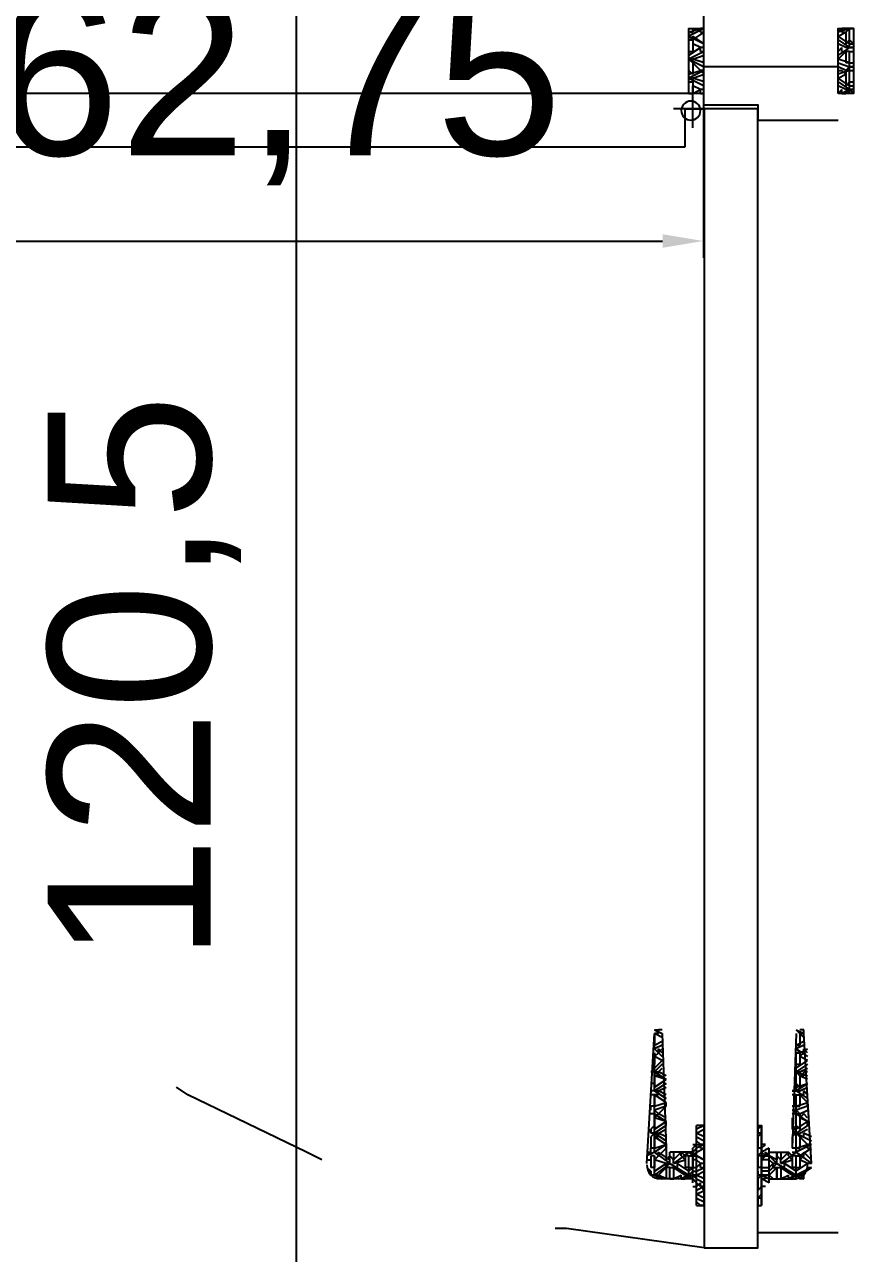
# Model space of a CAD drawing. Header units: centimetres. Extents: x -114 to 2948, y -828 to 1257.
# Drawn here: x 2733.5 to 2794.6, y 399.3 to 490 of the extents above; entities that cross this region are included whole.
import ezdxf

# ---------------------------------------------------------------- set-up
doc = ezdxf.new("R2010")
doc.units = ezdxf.units.CM
doc.layers.add('MONTAJ_OZEL_OLCU', color=6, linetype='Continuous')
doc.layers.add('MONTAJ_OZEL_PANO', color=6, linetype='Continuous')
doc.styles.get("Standard").update_dxf_attribs({"font": 'Arial.ttf'})
doc.dimstyles.new('ISO-25', dxfattribs={"dimtxt": 12, "dimasz": 3, "dimexe": 1.25, "dimexo": 0.625, "dimgap": 4, "dimtad": 1, "dimtxsty": 'Standard', "dimcen": 2.5, "dimadec": 0, "dimazin": 0, "dimtfac": 1, "dimtmove": 0, "dimatfit": 3, "dimfxl": 1, "dimarcsym": 0})

# ---------------------------------------------------------------- blocks, each defined once
blk = doc.blocks.new('*D226')
at = {"layer": 'Defpoints', "color": 0, "transparency": 16777216}
for p in [(2753.5, 502), (2783.5, 502), (2783.5, 381.5)]:
    blk.add_point(p, dxfattribs=at)
at = {"layer": 'MONTAJ_OZEL_OLCU', "color": 0, "lineweight": -2, "transparency": 16777216}
for p, q in [((2782.875, 502), (2752.25, 502)), ((2753.5, 384.5), (2753.5, 499)), ((2782.875, 381.5), (2752.25, 381.5))]:
    blk.add_line(p, q, dxfattribs=at)
at = {"layer": 'MONTAJ_OZEL_OLCU', "color": 0, "transparency": 16777216}
for points in [[(2753, 499), (2754, 499), (2753.5, 502)], [(2753, 384.5), (2754, 384.5), (2753.5, 381.5)]]:
    blk.add_solid(points, dxfattribs=at)
at = {"layer": 'MONTAJ_OZEL_OLCU', "color": 0, "transparency": 16777216, "insert": (2742.289, 441.75), "char_height": 12, "attachment_point": 5, "rotation": 90}
blk.add_mtext('120,5', dxfattribs=at)
blk = doc.blocks.new('MNT_BOM_K02_DIS_KAPI_ACIKLIK970')
at = {"color": 133, "linetype": 'Continuous', "lineweight": 25, "true_color": 0x6ec1dd}
for p, q in [((54378.488, 7078.503), (54378.488, 7162.803)), ((54374.541, 7161.393), (54374.541, 7079.913)), ((54298.981, 7082.45), (54298.699, 7082.45)), ((54298.699, 7082.45), (54298.699, 7082.45)), ((54298.699, 7082.45), (54298.981, 7082.45)), ((54298.981, 7082.45), (54299.263, 7082.732)), ((54299.263, 7082.168), (54299.263, 7082.45)), ((54300.109, 7082.45), (54299.263, 7082.45)), ((54299.545, 7082.732), (54309.131, 7082.168)), ((54299.827, 7082.732), (54299.827, 7082.45)), ((54299.827, 7082.732), (54299.827, 7082.45)), ((54300.39, 7082.45), (54300.109, 7082.732)), ((54300.109, 7082.168), (54300.109, 7082.45)), ((54300.39, 7082.732), (54300.39, 7082.45)), ((54300.39, 7082.45), (54300.672, 7082.45)), ((54300.672, 7082.168), (54300.672, 7082.45)), ((54301.518, 7082.45), (54300.672, 7082.45)), ((54300.672, 7082.45), (54300.672, 7082.45)), ((54301.8, 7082.168), (54301.518, 7082.45)), ((54301.518, 7082.45), (54301.518, 7082.45)), ((54301.518, 7082.45), (54301.518, 7082.45)), ((54302.082, 7082.45), (54301.8, 7082.45)), ((54301.8, 7082.45), (54301.8, 7082.45)), ((54301.8, 7082.45), (54302.082, 7082.45)), ((54302.364, 7082.168), (54302.082, 7082.45)), ((54302.082, 7082.45), (54302.082, 7082.45)), ((54303.21, 7082.168), (54303.21, 7082.45)), ((54303.21, 7082.168), (54303.21, 7082.45)), ((54303.492, 7082.45), (54303.492, 7082.45)), ((54303.492, 7082.45), (54303.492, 7082.45)), ((54303.492, 7082.45), (54303.774, 7082.45)), ((54303.774, 7082.168), (54303.774, 7082.45)), ((54303.774, 7082.45), (54303.774, 7082.45)), ((54304.62, 7082.168), (54304.62, 7082.45)), ((54305.465, 7082.168), (54305.465, 7082.45)), ((54306.311, 7082.168), (54306.311, 7082.45)), ((54298.699, 7082.168), (54298.417, 7081.604)), ((54298.417, 7081.886), (54298.417, 7081.886)), ((54298.417, 7081.886), (54298.699, 7081.886)), ((54298.417, 7081.322), (54298.699, 7081.886)), ((54298.417, 7079.349), (54298.417, 7081.604)), ((54298.699, 7082.168), (54300.109, 7082.168)), ((54298.699, 7082.168), (54298.699, 7081.886)), ((54298.699, 7082.168), (54298.981, 7082.168)), ((54298.699, 7081.886), (54299.263, 7081.322)), ((54298.981, 7082.168), (54299.545, 7081.322)), ((54299.263, 7082.168), (54299.263, 7082.168)), ((54300.109, 7082.168), (54299.263, 7082.168)), ((54299.545, 7081.322), (54299.827, 7082.168)), ((54300.109, 7081.886), (54299.827, 7082.168)), ((54299.827, 7081.041), (54300.39, 7081.886)), ((54300.109, 7082.168), (54300.109, 7082.168)), ((54300.39, 7082.168), (54300.109, 7081.886)), ((54300.109, 7081.886), (54300.39, 7081.886)), ((54300.109, 7081.886), (54300.672, 7081.322)), ((54300.39, 7082.168), (54300.672, 7082.168)), ((54300.672, 7082.168), (54300.672, 7082.168)), ((54301.518, 7082.168), (54300.672, 7082.168)), ((54300.672, 7082.168), (54300.954, 7081.322)), ((54309.131, 7081.604), (54300.672, 7081.322)), ((54300.954, 7081.322), (54301.518, 7082.168)), ((54301.8, 7082.168), (54301.236, 7081.322)), ((54301.8, 7082.168), (54301.518, 7082.168)), ((54301.518, 7081.886), (54301.518, 7082.168)), ((54301.518, 7081.886), (54301.8, 7081.886)), ((54301.518, 7081.322), (54301.8, 7081.886)), ((54301.8, 7082.168), (54301.8, 7081.886)), ((54301.8, 7082.168), (54302.082, 7082.168)), ((54301.8, 7081.886), (54302.082, 7081.322)), ((54302.364, 7082.168), (54302.082, 7082.168)), ((54303.21, 7082.168), (54302.082, 7082.168)), ((54302.082, 7082.168), (54302.646, 7081.322)), ((54303.21, 7082.168), (54302.646, 7081.322)), ((54302.646, 7081.322), (54302.928, 7082.168)), ((54303.21, 7081.886), (54302.928, 7082.168)), ((54302.928, 7081.322), (54303.21, 7081.886)), ((54303.21, 7082.168), (54303.21, 7082.168)), ((54303.492, 7082.168), (54303.21, 7081.886)), ((54303.21, 7081.886), (54303.21, 7081.886)), ((54303.21, 7081.886), (54303.774, 7081.322)), ((54303.774, 7081.322), (54303.492, 7082.168)), ((54303.492, 7082.168), (54303.774, 7082.168)), ((54303.774, 7082.168), (54303.774, 7082.168)), ((54304.62, 7082.168), (54303.774, 7082.168)), ((54303.774, 7082.168), (54304.056, 7081.322)), ((54304.056, 7081.322), (54304.62, 7082.168)), ((54304.902, 7082.168), (54304.338, 7081.322)), ((54304.62, 7082.168), (54304.62, 7082.168)), ((54304.62, 7081.886), (54304.62, 7082.168)), ((54304.62, 7081.886), (54304.902, 7081.886)), ((54304.62, 7081.322), (54304.902, 7081.886)), ((54304.902, 7082.168), (54304.902, 7081.886)), ((54304.902, 7082.168), (54305.183, 7082.168)), ((54304.902, 7081.886), (54305.183, 7081.322)), ((54305.465, 7082.168), (54305.183, 7082.168)), ((54306.029, 7082.168), (54305.183, 7082.168)), ((54305.183, 7082.168), (54305.747, 7081.322)), ((54306.311, 7082.168), (54305.747, 7081.322)), ((54305.747, 7081.322), (54306.029, 7082.168)), ((54306.311, 7082.168), (54306.029, 7082.168)), ((54306.029, 7081.886), (54306.029, 7082.168)), ((54306.029, 7081.886), (54306.311, 7081.886)), ((54306.029, 7081.322), (54306.311, 7081.886)), ((54306.311, 7082.168), (54306.311, 7081.886)), ((54306.311, 7082.168), (54306.593, 7082.168)), ((54306.311, 7081.886), (54306.593, 7081.604)), ((54306.593, 7082.168), (54307.157, 7081.604)), ((54306.875, 7082.168), (54306.875, 7082.168)), ((54307.721, 7082.168), (54306.875, 7082.168)), ((54307.157, 7081.604), (54307.439, 7082.168)), ((54308.003, 7082.168), (54307.439, 7081.604)), ((54307.721, 7081.886), (54307.439, 7082.168)), ((54307.721, 7082.168), (54307.721, 7082.168)), ((54308.003, 7082.168), (54307.721, 7081.886)), ((54307.721, 7081.886), (54308.003, 7081.886)), ((54307.721, 7081.604), (54308.003, 7081.886)), ((54307.721, 7081.886), (54308.003, 7081.604)), ((54308.285, 7081.604), (54308.003, 7082.168)), ((54308.003, 7082.168), (54308.285, 7082.168)), ((54308.285, 7082.168), (54308.285, 7082.168)), ((54309.131, 7082.168), (54308.285, 7082.168)), ((54308.285, 7082.168), (54308.567, 7081.604)), ((54308.849, 7081.604), (54309.131, 7082.168)), ((54309.413, 7082.168), (54309.131, 7081.604)), ((54309.131, 7082.168), (54309.131, 7082.168)), ((54309.131, 7081.886), (54309.131, 7082.168)), ((54309.131, 7081.886), (54309.413, 7081.886)), ((54309.413, 7082.168), (54309.413, 7081.886)), ((54309.413, 7081.604), (54309.413, 7081.886)), ((54309.413, 7081.886), (54309.413, 7081.886)), ((54309.413, 7081.886), (54309.413, 7081.886)), ((54299.263, 7081.322), (54298.417, 7081.322)), ((54298.417, 7081.041), (54299.263, 7081.041)), ((54298.417, 7081.041), (54298.417, 7081.041)), ((54298.417, 7081.041), (54298.417, 7080.759)), ((54299.263, 7080.759), (54298.417, 7080.759)), ((54298.417, 7080.759), (54298.699, 7080.195)), ((54298.699, 7079.913), (54299.263, 7080.759)), ((54298.981, 7079.631), (54299.545, 7080.477)), ((54299.263, 7081.041), (54299.263, 7081.322)), ((54299.263, 7081.322), (54299.263, 7081.322)), ((54299.263, 7081.322), (54299.545, 7081.322)), ((54299.263, 7081.041), (54299.263, 7080.759)), ((54299.263, 7080.477), (54299.263, 7080.759)), ((54299.263, 7080.477), (54299.545, 7080.477)), ((54299.545, 7081.041), (54299.545, 7081.322)), ((54299.545, 7081.041), (54300.39, 7081.041)), ((54299.545, 7081.041), (54299.827, 7081.041)), ((54299.545, 7080.759), (54299.545, 7080.759)), ((54299.545, 7080.759), (54299.827, 7080.759)), ((54299.545, 7080.759), (54299.827, 7079.913)), ((54300.109, 7081.041), (54299.827, 7081.322)), ((54300.672, 7081.322), (54299.827, 7081.322)), ((54300.109, 7081.041), (54299.827, 7080.759)), ((54300.39, 7080.759), (54299.827, 7080.759)), ((54299.827, 7080.759), (54300.39, 7080.195)), ((54300.39, 7079.349), (54300.39, 7081.041)), ((54300.672, 7081.322), (54300.672, 7081.322)), ((54300.672, 7081.322), (54300.954, 7081.322)), ((54300.672, 7081.041), (54300.672, 7081.041)), ((54300.954, 7081.322), (54300.954, 7081.322)), ((54302.364, 7081.322), (54302.364, 7081.322)), ((54302.364, 7081.322), (54302.646, 7081.322)), ((54302.646, 7081.322), (54302.646, 7081.322)), ((54303.774, 7081.322), (54303.774, 7081.322)), ((54303.774, 7081.322), (54304.056, 7081.322)), ((54305.465, 7081.322), (54305.465, 7081.322)), ((54305.465, 7081.322), (54305.465, 7081.322)), ((54377.36, 7078.221), (54377.36, 7080.759)), ((54298.417, 7080.195), (54298.417, 7079.913)), ((54298.417, 7080.195), (54298.699, 7080.195)), ((54298.699, 7079.631), (54298.417, 7079.913)), ((54298.417, 7079.913), (54298.417, 7079.913)), ((54298.699, 7079.631), (54298.417, 7079.349)), ((54298.699, 7079.631), (54298.699, 7079.913)), ((54298.699, 7079.631), (54298.981, 7079.631)), ((54298.699, 7079.631), (54298.699, 7079.349)), ((54298.699, 7079.631), (54298.981, 7079.631)), ((54298.981, 7079.631), (54299.263, 7079.349)), ((54299.263, 7079.631), (54299.263, 7079.913)), ((54300.109, 7079.913), (54299.263, 7079.913)), ((54299.263, 7079.631), (54299.263, 7079.349)), ((54300.109, 7080.195), (54299.827, 7079.913)), ((54300.109, 7080.195), (54300.39, 7080.195)), ((54300.109, 7079.913), (54300.39, 7080.195)), ((54300.109, 7079.631), (54300.109, 7079.913)), ((54300.39, 7079.631), (54300.109, 7079.913)), ((54300.109, 7079.631), (54300.109, 7079.349)), ((54300.39, 7079.631), (54300.39, 7079.631)), ((54300.39, 7079.631), (54300.39, 7079.631)), ((54300.39, 7079.631), (54300.39, 7079.631)), ((54378.488, 7079.631), (54378.488, 7079.349)), ((54379.616, 7079.631), (54379.052, 7078.503)), ((54379.334, 7079.631), (54379.334, 7079.349)), ((54380.179, 7078.503), (54379.616, 7079.631)), ((54379.616, 7079.631), (54379.616, 7079.349)), ((54379.616, 7079.631), (54379.898, 7079.631)), ((54380.179, 7079.631), (54379.898, 7079.349)), ((54379.898, 7079.631), (54380.179, 7078.785)), ((54381.025, 7079.631), (54380.461, 7078.503)), ((54381.025, 7079.631), (54380.743, 7079.349)), ((54381.589, 7078.503), (54381.025, 7079.631)), ((54381.025, 7079.631), (54381.025, 7079.349)), ((54381.025, 7079.631), (54381.307, 7079.631)), ((54381.307, 7079.631), (54381.871, 7078.785)), ((54381.589, 7079.631), (54381.589, 7079.349)), ((54382.717, 7079.631), (54382.153, 7078.503)), ((54382.435, 7079.631), (54382.435, 7079.349)), ((54382.717, 7079.631), (54382.435, 7079.349)), ((54383.281, 7078.503), (54382.717, 7079.631)), ((54382.717, 7079.631), (54382.999, 7079.631)), ((54382.999, 7079.631), (54382.999, 7079.349)), ((54382.999, 7079.631), (54383.281, 7078.785)), ((54296.443, 7078.785), (54296.725, 7079.067)), ((54296.443, 7079.067), (54302.364, 7079.067)), ((54296.443, 7078.503), (54296.443, 7078.785)), ((54296.443, 7078.785), (54296.443, 7078.785)), ((54296.443, 7078.785), (54296.443, 7078.785)), ((54297.007, 7079.067), (54296.725, 7078.503)), ((54297.007, 7078.503), (54297.289, 7079.067)), ((54297.289, 7079.067), (54297.571, 7078.503)), ((54297.853, 7078.503), (54297.571, 7079.067)), ((54297.853, 7078.785), (54297.571, 7078.503)), ((54297.853, 7079.349), (54297.853, 7079.067)), ((54297.853, 7078.785), (54298.135, 7079.067)), ((54297.853, 7079.067), (54298.135, 7078.785)), ((54297.853, 7078.503), (54297.853, 7078.785)), ((54297.853, 7078.785), (54298.135, 7078.785)), ((54298.135, 7079.067), (54298.417, 7079.349)), ((54298.135, 7079.349), (54300.672, 7079.349)), ((54298.135, 7079.349), (54298.135, 7079.349)), ((54298.417, 7079.349), (54298.417, 7079.349)), ((54298.417, 7079.349), (54298.699, 7079.349)), ((54298.417, 7079.349), (54298.417, 7079.349)), ((54298.417, 7078.503), (54298.699, 7079.067)), ((54298.699, 7079.067), (54298.699, 7079.349)), ((54298.699, 7079.349), (54298.699, 7079.067)), ((54298.699, 7079.067), (54298.981, 7078.503)), ((54300.109, 7079.349), (54299.263, 7079.349)), ((54299.263, 7079.349), (54299.263, 7079.067)), ((54299.263, 7079.067), (54299.545, 7078.785)), ((54299.263, 7078.785), (54299.263, 7078.503)), ((54299.263, 7078.785), (54299.545, 7078.785)), ((54299.545, 7078.785), (54299.827, 7079.067)), ((54299.545, 7078.503), (54299.545, 7078.785)), ((54299.827, 7079.349), (54299.827, 7079.349)), ((54300.109, 7079.349), (54299.827, 7079.349)), ((54299.827, 7079.349), (54299.827, 7079.349)), ((54299.827, 7079.067), (54299.827, 7079.349)), ((54300.109, 7079.349), (54300.39, 7079.349)), ((54300.672, 7079.349), (54300.672, 7079.349)), ((54300.672, 7078.785), (54300.672, 7078.503)), ((54300.672, 7078.785), (54300.954, 7078.785)), ((54300.954, 7079.349), (54300.954, 7079.067)), ((54300.954, 7078.785), (54301.236, 7079.067)), ((54300.954, 7078.503), (54300.954, 7078.785)), ((54301.518, 7079.067), (54301.236, 7078.503)), ((54301.518, 7078.503), (54301.8, 7079.067)), ((54301.8, 7079.067), (54302.082, 7078.503)), ((54302.364, 7078.503), (54302.082, 7079.067)), ((54302.364, 7079.067), (54302.364, 7079.067)), ((54302.364, 7078.785), (54302.364, 7078.503)), ((54302.364, 7078.785), (54302.364, 7078.785)), ((54375.95, 7079.349), (54379.052, 7079.349)), ((54379.334, 7079.349), (54378.488, 7079.349)), ((54378.488, 7079.349), (54378.77, 7078.785)), ((54378.488, 7078.503), (54378.488, 7079.067)), ((54378.488, 7078.785), (54378.488, 7078.503)), ((54378.488, 7078.785), (54378.77, 7078.785)), ((54378.77, 7078.785), (54379.052, 7079.349)), ((54378.77, 7078.503), (54378.77, 7078.785)), ((54379.334, 7079.349), (54379.052, 7079.349)), ((54379.334, 7079.349), (54379.616, 7079.349)), ((54379.334, 7078.503), (54379.616, 7079.349)), ((54379.616, 7079.349), (54379.898, 7078.503)), ((54380.743, 7079.349), (54379.898, 7079.349)), ((54380.179, 7078.785), (54379.898, 7078.503)), ((54380.179, 7078.785), (54380.743, 7079.349)), ((54380.179, 7078.503), (54380.179, 7078.785)), ((54380.179, 7078.785), (54380.179, 7078.785)), ((54380.743, 7079.349), (54380.743, 7079.349)), ((54380.743, 7079.349), (54381.025, 7079.349)), ((54380.743, 7078.503), (54381.025, 7079.349)), ((54381.025, 7079.349), (54381.307, 7078.503)), ((54382.435, 7079.349), (54381.589, 7079.349)), ((54381.589, 7078.785), (54381.589, 7078.503)), ((54381.589, 7078.785), (54381.871, 7078.785)), ((54381.871, 7078.785), (54382.153, 7079.349)), ((54381.871, 7078.503), (54381.871, 7078.785)), ((54382.435, 7079.349), (54382.153, 7079.349)), ((54382.153, 7078.503), (54382.717, 7079.349)), ((54382.435, 7079.349), (54382.717, 7079.349)), ((54382.435, 7079.349), (54382.999, 7078.503)), ((54383.281, 7079.349), (54382.999, 7079.349)), ((54382.999, 7078.785), (54382.999, 7078.503)), ((54382.999, 7078.785), (54383.281, 7078.785)), ((54383.281, 7078.503), (54383.281, 7078.785)), ((54383.281, 7078.785), (54383.281, 7078.785)), ((54377.36, 7078.503), (54293.342, 7078.503)), ((54293.342, 7078.503), (54293.342, 7074.556)), ((54377.36, 7074.556), (54377.36, 7078.503)), ((54380.461, 7068.635), (54380.461, 7078.503)), ((54293.342, 7074.556), (54377.36, 7074.556)), ((54297.007, 7074.556), (54296.443, 7074.556)), ((54296.443, 7074.556), (54296.443, 7074.274)), ((54296.443, 7074.274), (54297.007, 7074.274)), ((54297.007, 7074.274), (54296.443, 7074.274)), ((54297.007, 7074.556), (54296.725, 7074.556)), ((54296.725, 7074.556), (54296.725, 7074.556)), ((54297.007, 7074.274), (54296.725, 7074.274)), ((54296.725, 7074.274), (54296.725, 7074.274)), ((54297.289, 7074.274), (54297.007, 7074.556)), ((54297.007, 7074.274), (54297.007, 7074.556)), ((54297.289, 7074.274), (54297.007, 7074.274)), ((54297.007, 7074.274), (54297.007, 7074.274)), ((54297.289, 7074.556), (54297.289, 7074.556)), ((54297.289, 7074.556), (54297.289, 7074.556)), ((54297.289, 7074.556), (54297.571, 7074.556)), ((54297.289, 7074.274), (54297.289, 7074.274)), ((54297.289, 7074.274), (54297.571, 7074.274)), ((54297.853, 7074.274), (54297.571, 7074.556)), ((54298.417, 7074.556), (54297.571, 7074.556)), ((54297.571, 7074.556), (54297.571, 7074.556)), ((54297.853, 7074.274), (54297.571, 7074.274)), ((54298.417, 7074.274), (54297.571, 7074.274)), ((54297.571, 7074.274), (54297.571, 7074.274)), ((54297.853, 7073.992), (54297.853, 7074.274)), ((54298.135, 7073.71), (54298.417, 7074.274)), ((54298.699, 7074.274), (54298.417, 7074.556)), ((54298.417, 7074.556), (54298.417, 7074.556)), ((54298.417, 7074.556), (54298.417, 7074.556)), ((54298.699, 7074.274), (54298.417, 7073.71)), ((54298.699, 7074.274), (54298.417, 7074.274)), ((54298.417, 7074.274), (54298.417, 7073.992)), ((54298.417, 7074.274), (54298.417, 7074.274)), ((54298.981, 7074.556), (54298.699, 7074.556)), ((54298.699, 7074.556), (54298.699, 7074.556)), ((54298.699, 7074.556), (54298.981, 7074.556)), ((54298.699, 7074.274), (54298.699, 7074.274)), ((54298.699, 7073.992), (54298.699, 7074.274)), ((54298.699, 7074.274), (54298.981, 7074.274)), ((54298.981, 7074.556), (54299.263, 7074.556)), ((54299.263, 7074.274), (54299.263, 7074.556)), ((54300.109, 7074.556), (54299.263, 7074.556)), ((54299.263, 7074.274), (54299.263, 7074.274)), ((54300.109, 7074.274), (54299.263, 7074.274)), ((54299.827, 7074.556), (54299.827, 7074.556)), ((54299.827, 7074.556), (54299.827, 7074.556)), ((54299.827, 7074.274), (54300.109, 7073.992)), ((54300.109, 7074.274), (54300.109, 7074.556)), ((54300.109, 7074.274), (54300.109, 7074.274)), ((54300.39, 7074.274), (54300.109, 7073.992)), ((54300.39, 7074.556), (54300.39, 7074.556)), ((54300.39, 7074.556), (54300.39, 7074.556)), ((54300.39, 7074.556), (54300.672, 7074.556)), ((54300.39, 7074.274), (54300.672, 7074.274)), ((54300.672, 7074.274), (54300.672, 7074.556)), ((54301.518, 7074.556), (54300.672, 7074.556)), ((54300.672, 7074.556), (54300.672, 7074.556)), ((54300.672, 7074.274), (54300.672, 7074.274)), ((54301.518, 7074.274), (54300.672, 7074.274)), ((54300.672, 7074.274), (54300.954, 7073.992)), ((54300.954, 7073.992), (54300.954, 7074.274)), ((54301.8, 7074.274), (54301.518, 7074.556)), ((54301.518, 7074.556), (54301.518, 7074.556)), ((54301.518, 7074.556), (54301.518, 7074.556)), ((54301.8, 7074.274), (54301.518, 7074.274)), ((54301.518, 7074.274), (54301.518, 7074.274)), ((54301.518, 7074.274), (54301.518, 7074.274)), ((54302.082, 7074.556), (54301.8, 7074.556)), ((54301.8, 7074.556), (54301.8, 7074.556)), ((54301.8, 7074.556), (54302.082, 7074.556)), ((54301.8, 7074.274), (54301.8, 7074.274)), ((54301.8, 7074.274), (54301.8, 7074.274)), ((54301.8, 7074.274), (54302.082, 7074.274)), ((54302.364, 7074.274), (54302.082, 7074.556)), ((54302.364, 7074.556), (54302.082, 7074.556)), ((54302.082, 7074.556), (54302.082, 7074.556)), ((54302.364, 7074.274), (54302.082, 7074.274)), ((54302.364, 7074.274), (54302.082, 7074.274)), ((54302.082, 7074.274), (54302.082, 7074.274)), ((54376.514, 7074.556), (54376.514, 7068.635)), ((54298.135, 7073.992), (54298.135, 7073.992)), ((54298.135, 7073.71), (54300.672, 7073.71)), ((54298.417, 7073.992), (54298.699, 7073.992)), ((54298.417, 7073.71), (54298.417, 7073.71)), ((54298.417, 7073.428), (54298.699, 7073.71)), ((54298.417, 7073.71), (54298.417, 7071.737)), ((54298.699, 7073.71), (54298.699, 7073.992)), ((54298.699, 7073.992), (54298.699, 7073.71)), ((54298.699, 7073.71), (54299.263, 7073.146)), ((54299.545, 7073.146), (54298.981, 7073.71)), ((54299.263, 7073.71), (54299.545, 7073.428)), ((54299.263, 7073.428), (54299.263, 7073.146)), ((54299.263, 7073.428), (54299.545, 7073.428)), ((54299.545, 7073.428), (54299.827, 7073.71)), ((54299.545, 7073.146), (54299.545, 7073.428)), ((54299.827, 7073.146), (54300.109, 7073.71)), ((54300.109, 7073.992), (54300.39, 7073.992)), ((54300.109, 7073.71), (54300.39, 7073.992)), ((54300.39, 7073.71), (54300.109, 7073.992)), ((54300.39, 7073.71), (54300.39, 7072.3)), ((54300.672, 7073.992), (54300.672, 7073.992)), ((54298.417, 7073.146), (54299.263, 7073.146)), ((54298.417, 7073.146), (54298.417, 7073.146)), ((54298.417, 7073.146), (54298.417, 7072.864)), ((54299.263, 7073.146), (54298.417, 7073.146)), ((54299.263, 7072.864), (54298.417, 7072.864)), ((54298.417, 7072.864), (54298.699, 7072.3)), ((54298.417, 7072.3), (54298.417, 7072.018)), ((54298.417, 7072.3), (54298.699, 7072.3)), ((54298.699, 7072.018), (54299.263, 7072.864)), ((54298.981, 7071.737), (54299.545, 7072.582)), ((54299.263, 7073.146), (54299.263, 7073.146)), ((54299.263, 7073.146), (54299.263, 7072.864)), ((54299.263, 7072.582), (54299.263, 7072.864)), ((54299.263, 7072.582), (54299.545, 7072.582)), ((54299.545, 7073.146), (54300.39, 7073.146)), ((54299.545, 7073.146), (54299.827, 7073.146)), ((54299.545, 7072.864), (54299.545, 7072.864)), ((54299.545, 7072.864), (54299.827, 7072.864)), ((54299.545, 7072.864), (54299.827, 7072.018)), ((54300.109, 7073.146), (54299.827, 7073.146)), ((54300.109, 7073.146), (54299.827, 7072.864)), ((54300.39, 7073.146), (54299.827, 7073.146)), ((54300.39, 7072.864), (54299.827, 7072.864)), ((54299.827, 7072.864), (54300.39, 7072.3)), ((54300.109, 7072.3), (54299.827, 7072.018)), ((54300.109, 7072.3), (54300.39, 7072.3)), ((54300.109, 7072.018), (54300.39, 7072.3)), ((54300.672, 7072.3), (54300.672, 7072.3)), ((54298.699, 7071.737), (54298.417, 7072.018)), ((54298.417, 7072.018), (54298.417, 7072.018)), ((54298.699, 7071.737), (54298.417, 7071.455)), ((54298.417, 7071.173), (54298.417, 7071.455)), ((54298.417, 7071.455), (54298.417, 7071.455)), ((54298.699, 7071.737), (54298.699, 7072.018)), ((54298.699, 7071.737), (54298.981, 7071.737)), ((54298.699, 7071.737), (54298.699, 7071.455)), ((54298.699, 7071.737), (54298.981, 7071.737)), ((54298.699, 7071.455), (54299.263, 7070.609)), ((54298.981, 7071.737), (54299.545, 7070.891)), ((54299.263, 7071.737), (54299.263, 7072.018)), ((54300.109, 7072.018), (54299.263, 7072.018)), ((54299.263, 7071.737), (54299.263, 7071.455)), ((54300.109, 7071.455), (54299.263, 7071.455)), ((54299.545, 7070.891), (54299.827, 7071.455)), ((54300.109, 7071.173), (54299.827, 7071.455)), ((54300.109, 7071.737), (54300.109, 7072.018)), ((54300.39, 7071.737), (54300.109, 7072.018)), ((54300.109, 7071.737), (54300.109, 7071.455)), ((54300.39, 7071.737), (54300.109, 7071.455)), ((54300.109, 7071.455), (54300.672, 7070.609)), ((54300.39, 7071.737), (54300.672, 7071.737)), ((54300.39, 7071.737), (54300.672, 7071.737)), ((54300.672, 7071.737), (54300.672, 7072.018)), ((54301.518, 7072.018), (54300.672, 7072.018)), ((54300.672, 7071.737), (54300.672, 7072.018)), ((54309.131, 7071.737), (54300.672, 7072.018)), ((54300.672, 7071.737), (54300.672, 7071.455)), ((54300.672, 7071.737), (54300.954, 7070.891)), ((54301.518, 7071.455), (54300.672, 7071.455)), ((54300.954, 7070.891), (54301.518, 7071.455)), ((54301.8, 7071.737), (54301.518, 7072.018)), ((54301.518, 7072.018), (54301.518, 7072.018)), ((54301.518, 7072.018), (54301.518, 7072.018)), ((54301.8, 7071.737), (54301.518, 7071.455)), ((54301.518, 7071.173), (54301.518, 7071.455)), ((54301.8, 7071.737), (54301.8, 7072.018)), ((54301.8, 7071.737), (54302.082, 7071.737)), ((54301.8, 7071.737), (54301.8, 7071.455)), ((54301.8, 7071.737), (54302.082, 7071.737)), ((54301.8, 7071.455), (54302.082, 7070.891)), ((54302.364, 7071.737), (54302.082, 7072.018)), ((54302.928, 7072.018), (54302.082, 7072.018)), ((54302.082, 7071.737), (54302.082, 7072.018)), ((54302.364, 7071.737), (54302.082, 7071.455)), ((54302.082, 7071.737), (54302.646, 7070.891)), ((54303.21, 7071.455), (54302.082, 7071.455)), ((54303.21, 7071.737), (54302.646, 7070.891)), ((54302.646, 7070.891), (54302.928, 7071.455)), ((54302.928, 7072.018), (54302.928, 7072.018)), ((54302.928, 7072.018), (54302.928, 7072.018)), ((54303.21, 7071.173), (54302.928, 7071.455)), ((54303.21, 7071.737), (54303.21, 7072.018)), ((54303.21, 7071.737), (54303.21, 7072.018)), ((54303.492, 7071.737), (54303.21, 7072.018)), ((54303.21, 7071.737), (54303.21, 7071.455)), ((54303.492, 7071.737), (54303.21, 7071.455)), ((54303.21, 7071.455), (54303.492, 7070.891)), ((54303.492, 7072.018), (54303.492, 7071.737)), ((54303.774, 7070.891), (54303.492, 7071.737)), ((54303.492, 7071.737), (54303.774, 7071.737)), ((54303.492, 7071.737), (54303.774, 7071.737)), ((54303.774, 7071.737), (54303.774, 7072.018)), ((54303.774, 7071.737), (54303.774, 7072.018)), ((54303.774, 7071.737), (54303.774, 7071.455)), ((54303.774, 7071.737), (54304.056, 7070.891)), ((54304.62, 7071.455), (54303.774, 7071.455)), ((54304.056, 7070.891), (54304.62, 7071.455)), ((54304.62, 7071.737), (54304.62, 7072.018)), ((54304.62, 7071.737), (54304.62, 7071.455)), ((54304.62, 7071.173), (54304.62, 7071.455)), ((54304.902, 7071.737), (54304.902, 7072.018)), ((54304.902, 7071.737), (54305.183, 7071.737)), ((54304.902, 7071.737), (54304.902, 7071.455)), ((54304.902, 7071.737), (54305.183, 7071.737)), ((54304.902, 7071.455), (54305.183, 7070.891)), ((54305.465, 7071.737), (54305.183, 7071.737)), ((54305.465, 7071.737), (54305.183, 7071.455)), ((54305.183, 7071.737), (54305.183, 7071.737)), ((54305.183, 7071.737), (54305.465, 7070.891)), ((54306.029, 7071.455), (54305.183, 7071.455)), ((54305.747, 7070.891), (54306.029, 7071.455)), ((54306.311, 7071.737), (54306.029, 7070.891)), ((54306.311, 7071.737), (54306.029, 7071.455)), ((54306.029, 7071.173), (54306.029, 7071.455)), ((54306.875, 7070.891), (54306.311, 7071.737)), ((54306.311, 7071.737), (54306.311, 7071.737)), ((54306.311, 7071.737), (54306.311, 7071.455)), ((54306.311, 7071.737), (54306.593, 7071.737)), ((54306.311, 7071.455), (54306.593, 7070.891)), ((54306.593, 7071.737), (54307.157, 7070.891)), ((54306.875, 7071.737), (54306.875, 7071.737)), ((54306.875, 7071.737), (54306.875, 7071.455)), ((54307.721, 7071.455), (54306.875, 7071.455)), ((54307.157, 7070.891), (54307.439, 7071.455)), ((54308.003, 7071.737), (54307.439, 7070.891)), ((54307.721, 7071.173), (54307.439, 7071.455)), ((54307.721, 7071.737), (54307.721, 7071.737)), ((54307.721, 7071.737), (54307.721, 7071.455)), ((54308.003, 7071.737), (54307.721, 7071.455)), ((54307.721, 7071.455), (54308.003, 7070.891)), ((54308.285, 7071.173), (54308.003, 7071.737)), ((54308.003, 7071.737), (54308.285, 7071.737)), ((54308.003, 7071.737), (54308.285, 7071.737)), ((54308.285, 7071.737), (54308.285, 7071.455)), ((54308.285, 7071.737), (54308.567, 7071.173)), ((54309.131, 7071.455), (54308.285, 7071.455)), ((54308.849, 7071.173), (54309.131, 7071.455)), ((54309.413, 7071.737), (54309.131, 7071.173)), ((54309.413, 7071.737), (54309.131, 7071.455)), ((54309.131, 7071.173), (54309.131, 7071.455)), ((54309.131, 7071.455), (54309.131, 7071.455)), ((54309.413, 7071.455), (54309.413, 7071.455)), ((54309.413, 7071.455), (54309.413, 7071.455)), ((54309.413, 7071.173), (54309.413, 7071.455)), ((54298.417, 7071.173), (54298.699, 7071.173)), ((54298.699, 7071.173), (54298.699, 7071.173)), ((54299.263, 7070.891), (54299.263, 7070.609)), ((54299.263, 7070.891), (54299.545, 7070.891)), ((54299.545, 7070.609), (54309.131, 7071.173)), ((54299.545, 7070.609), (54299.545, 7070.891)), ((54299.827, 7070.609), (54300.39, 7071.173)), ((54300.109, 7071.173), (54300.39, 7071.173)), ((54300.672, 7070.891), (54300.672, 7070.609)), ((54300.672, 7070.891), (54300.954, 7070.891)), ((54300.954, 7070.609), (54300.954, 7070.891)), ((54301.518, 7071.173), (54301.8, 7071.173)), ((54301.518, 7070.609), (54301.8, 7071.173)), ((54302.364, 7070.891), (54302.364, 7070.891)), ((54302.364, 7070.891), (54302.646, 7070.891)), ((54302.928, 7070.891), (54303.21, 7071.173)), ((54303.21, 7071.173), (54303.21, 7071.173)), ((54303.774, 7070.891), (54303.774, 7070.891)), ((54303.774, 7070.891), (54304.056, 7070.891)), ((54304.62, 7071.173), (54304.902, 7071.173)), ((54304.62, 7070.891), (54304.902, 7071.173)), ((54306.029, 7071.173), (54306.311, 7071.173)), ((54306.311, 7070.891), (54306.311, 7071.173)), ((54307.721, 7071.173), (54308.003, 7071.173)), ((54307.721, 7070.891), (54308.003, 7071.173)), ((54309.131, 7071.173), (54309.413, 7071.173)), ((54309.131, 7071.173), (54309.131, 7071.173)), ((54309.413, 7071.173), (54309.413, 7071.173)), ((54378.488, 7068.635), (54378.77, 7068.353)), ((54378.488, 7068.353), (54378.488, 7068.071)), ((54378.488, 7068.353), (54378.77, 7068.353)), ((54378.77, 7067.789), (54378.488, 7068.071)), ((54378.488, 7068.071), (54378.488, 7068.071)), ((54378.488, 7068.071), (54378.488, 7068.071)), ((54378.77, 7067.789), (54378.488, 7067.507)), ((54378.77, 7068.071), (54379.052, 7068.635)), ((54378.77, 7067.789), (54378.77, 7068.071)), ((54378.77, 7067.789), (54379.052, 7067.789)), ((54378.77, 7067.789), (54378.77, 7067.507)), ((54378.77, 7067.789), (54379.052, 7067.789)), ((54379.052, 7067.789), (54379.616, 7068.635)), ((54379.334, 7067.789), (54379.052, 7068.071)), ((54380.179, 7068.071), (54379.052, 7068.071)), ((54379.052, 7067.789), (54379.052, 7067.507)), ((54379.334, 7067.789), (54379.334, 7067.507)), ((54379.616, 7068.635), (54379.898, 7068.071)), ((54380.179, 7067.789), (54379.898, 7068.635)), ((54380.179, 7068.353), (54379.898, 7068.071)), ((54380.179, 7068.071), (54380.461, 7068.635)), ((54380.179, 7068.635), (54380.179, 7068.353)), ((54380.179, 7068.353), (54380.179, 7068.353)), ((54380.179, 7067.789), (54380.179, 7068.071)), ((54380.461, 7067.789), (54380.179, 7068.071)), ((54380.179, 7067.789), (54380.179, 7067.507)), ((54380.179, 7067.789), (54380.179, 7067.507)), ((54380.743, 7068.635), (54380.461, 7067.789)), ((54380.461, 7067.507), (54380.461, 7067.789)), ((54380.461, 7067.789), (54380.743, 7067.789)), ((54380.461, 7067.789), (54380.461, 7067.507)), ((54380.461, 7067.789), (54380.743, 7067.789)), ((54380.743, 7067.789), (54381.025, 7068.635)), ((54380.743, 7067.789), (54380.743, 7068.071)), ((54381.589, 7068.071), (54380.743, 7068.071)), ((54380.743, 7067.789), (54380.743, 7067.507)), ((54380.743, 7067.789), (54380.743, 7067.507)), ((54381.025, 7068.635), (54381.589, 7068.071)), ((54381.589, 7068.635), (54381.871, 7068.353)), ((54381.589, 7068.353), (54381.589, 7068.071)), ((54381.589, 7068.353), (54381.871, 7068.353)), ((54381.589, 7067.789), (54381.589, 7068.071)), ((54381.589, 7067.789), (54381.589, 7067.507)), ((54381.871, 7068.071), (54382.153, 7068.635)), ((54381.871, 7067.789), (54381.871, 7068.071)), ((54381.871, 7067.789), (54383.281, 7067.789)), ((54381.871, 7067.789), (54382.153, 7067.789)), ((54381.871, 7067.789), (54381.871, 7067.507)), ((54381.871, 7067.789), (54382.153, 7067.789)), ((54382.153, 7067.789), (54382.717, 7068.635)), ((54382.435, 7067.789), (54382.153, 7068.071)), ((54382.999, 7068.071), (54382.153, 7068.071)), ((54382.435, 7067.789), (54382.153, 7067.507)), ((54382.153, 7067.789), (54382.153, 7067.507)), ((54382.717, 7068.635), (54382.999, 7068.071)), ((54383.281, 7067.789), (54382.999, 7068.635)), ((54382.999, 7068.635), (54383.281, 7068.353)), ((54382.999, 7068.353), (54382.999, 7068.071)), ((54382.999, 7068.353), (54383.281, 7068.353)), ((54383.281, 7068.071), (54383.281, 7068.353)), ((54383.281, 7067.789), (54383.281, 7068.071)), ((54383.281, 7067.789), (54383.281, 7067.507))]:
    blk.add_line(p, q, dxfattribs=at)
at = {"color": 7, "linetype": 'Continuous', "lineweight": 25}
for points in [[(54299.827, 7106.697), (54300.39, 7107.825), (54304.62, 7116.565), (54305.183, 7117.411)], [(54293.342, 7078.503), (54294.752, 7088.653), (54294.752, 7089.499)]]:
    blk.add_lwpolyline(points, dxfattribs=at)
at = {"color": 133, "linetype": 'Continuous', "lineweight": 25, "true_color": 0x6ec1dd}
for points in [[(54299.545, 7081.041), (54298.699, 7082.168), (54298.699, 7082.45)], [(54300.954, 7081.322), (54300.39, 7082.168), (54300.109, 7082.732)], [(54302.364, 7081.322), (54301.8, 7082.168), (54301.8, 7082.45)], [(54305.465, 7081.322), (54304.902, 7082.168), (54304.902, 7082.45)], [(54306.875, 7081.604), (54306.311, 7082.168), (54306.311, 7082.45)], [(54300.39, 7082.168), (54299.545, 7081.041), (54298.699, 7079.631), (54298.699, 7079.349), (54298.417, 7079.067), (54298.135, 7078.503)], [(54300.39, 7082.168), (54301.8, 7082.168), (54303.21, 7082.168), (54304.62, 7082.168)], [(54304.902, 7082.168), (54306.311, 7082.168), (54306.875, 7082.168)], [(54300.39, 7079.349), (54300.39, 7079.631), (54299.545, 7080.759)], [(54298.981, 7079.349), (54298.699, 7079.631), (54298.417, 7080.195)], [(54298.417, 7079.631), (54298.699, 7079.631), (54300.109, 7079.631)], [(54300.39, 7079.913), (54300.39, 7079.631), (54300.109, 7079.349), (54300.109, 7079.067), (54299.827, 7078.503)], [(54300.39, 7079.631), (54300.39, 7079.349), (54300.109, 7079.349)], [(54374.541, 7079.913), (54377.36, 7079.913), (54377.36, 7078.503)], [(54378.488, 7078.503), (54378.488, 7079.631), (54383.281, 7079.631), (54383.281, 7078.503)], [(54296.443, 7079.067), (54296.443, 7078.503), (54302.364, 7078.503), (54302.364, 7079.067)], [(54298.981, 7079.349), (54298.981, 7079.067), (54299.263, 7078.503)], [(54299.827, 7078.503), (54300.109, 7079.067), (54300.39, 7079.349)], [(54300.109, 7079.349), (54300.39, 7079.067), (54300.672, 7078.503)], [(54300.954, 7078.503), (54300.672, 7079.067), (54300.39, 7079.349)], [(54300.672, 7079.349), (54300.954, 7079.067), (54300.954, 7078.785)], [(54293.342, 7078.503), (54293.342, 7074.556), (54294.47, 7074.556), (54294.47, 7068.635)], [(54377.642, 7078.503), (54377.642, 7074.556), (54376.514, 7074.556)], [(54296.443, 7074.556), (54302.364, 7074.556), (54302.364, 7074.274), (54296.443, 7074.274)], [(54297.289, 7074.274), (54298.699, 7074.274), (54300.109, 7074.274)], [(54298.981, 7073.71), (54298.981, 7074.274), (54298.699, 7074.274), (54298.699, 7074.556)], [(54298.981, 7074.274), (54299.263, 7074.274), (54299.263, 7073.71)], [(54299.827, 7073.71), (54299.827, 7074.274), (54299.827, 7074.274)], [(54300.672, 7073.71), (54300.39, 7074.274), (54300.109, 7074.556)], [(54300.39, 7074.274), (54300.109, 7074.274), (54300.109, 7073.71)], [(54300.39, 7074.274), (54301.8, 7074.274), (54302.364, 7074.274)], [(54302.082, 7074.274), (54301.8, 7074.274), (54301.8, 7074.556)], [(54300.109, 7073.71), (54299.545, 7073.146), (54298.699, 7071.737), (54298.417, 7071.173)], [(54299.263, 7070.609), (54298.699, 7071.737), (54298.417, 7072.3)], [(54300.954, 7070.609), (54300.39, 7071.737), (54299.545, 7072.864)], [(54298.417, 7071.737), (54298.699, 7071.737), (54300.109, 7071.737)], [(54300.39, 7072.018), (54300.39, 7071.737), (54299.545, 7070.609)], [(54300.39, 7071.737), (54301.8, 7071.737), (54303.21, 7071.737), (54304.62, 7071.737)], [(54302.082, 7072.018), (54301.8, 7071.737), (54301.236, 7070.609)], [(54302.364, 7070.891), (54301.8, 7071.737), (54301.518, 7072.018)], [(54304.902, 7072.018), (54304.902, 7071.737), (54304.338, 7070.891)], [(54305.465, 7070.891), (54304.902, 7071.737), (54304.902, 7072.018)], [(54304.902, 7071.737), (54306.311, 7071.737), (54307.721, 7071.737)], [(54378.77, 7067.507), (54378.77, 7067.789), (54378.488, 7068.353)], [(54378.488, 7067.789), (54378.77, 7067.789), (54380.179, 7067.789), (54381.589, 7067.789)], [(54379.334, 7068.635), (54378.77, 7067.789), (54378.77, 7067.507)], [(54381.871, 7067.507), (54381.871, 7067.789), (54381.307, 7068.635)], [(54382.435, 7068.635), (54381.871, 7067.789), (54381.871, 7067.507)], [(54383.281, 7067.507), (54383.281, 7067.789), (54382.999, 7068.071)]]:
    blk.add_lwpolyline(points, dxfattribs=at)
for points in [[(54309.131, 7081.886), (54309.131, 7081.886)], [(54378.488, 7068.635), (54383.281, 7068.635), (54383.281, 7067.507), (54378.488, 7067.507)]]:
    blk.add_lwpolyline(points, close=True, dxfattribs=at)
for points in [[(54298.722, 7082.459), (54298.527, 7082.273), (54298.417, 7082.015), (54298.417, 7081.745)], [(54299.449, 7082.731), (54299.179, 7082.743), (54298.917, 7082.645), (54298.722, 7082.459)], [(54377.219, 7080.195), (54376.83, 7080.195), (54376.514, 7079.879), (54376.514, 7079.49)], [(54377.924, 7079.49), (54377.924, 7079.879), (54377.608, 7080.195), (54377.219, 7080.195)], [(54376.514, 7079.49), (54376.514, 7079.101), (54376.83, 7078.785), (54377.219, 7078.785)], [(54377.219, 7078.785), (54377.608, 7078.785), (54377.924, 7079.101), (54377.924, 7079.49)], [(54298.417, 7071.877), (54298.417, 7071.608), (54298.527, 7071.35), (54298.722, 7071.164)], [(54298.722, 7071.164), (54298.917, 7070.978), (54299.179, 7070.879), (54299.449, 7070.892)]]:
    blk.add_open_spline(points, degree=3, dxfattribs=at)
blk = doc.blocks.new('MNT_BOM_D07_1205p0_V_K02_PP')
at = {"rotation": 90}
blk.add_blockref('MNT_BOM_K02_DIS_KAPI_ACIKLIK970', (7078.569, -54275.101), dxfattribs=at)
blk = doc.blocks.new('*D237')
at = {"layer": 'Defpoints', "color": 0, "transparency": 16777216}
for p in [(2720.75, 504), (2783.5, 504), (2783.5, 474)]:
    blk.add_point(p, dxfattribs=at)
at = {"layer": 'MONTAJ_OZEL_OLCU', "color": 0, "lineweight": -2, "transparency": 16777216}
for p, q in [((2720.75, 503.375), (2720.75, 472.75)), ((2783.5, 503.375), (2783.5, 472.75)), ((2723.75, 474), (2780.5, 474))]:
    blk.add_line(p, q, dxfattribs=at)
at = {"layer": 'MONTAJ_OZEL_OLCU', "color": 0, "transparency": 16777216}
for points in [[(2723.75, 474.5), (2723.75, 473.5), (2720.75, 474)], [(2780.5, 474.5), (2780.5, 473.5), (2783.5, 474)]]:
    blk.add_solid(points, dxfattribs=at)
at = {"layer": 'MONTAJ_OZEL_OLCU', "color": 0, "transparency": 16777216, "insert": (2752.125, 485.211), "char_height": 12, "attachment_point": 5}
blk.add_mtext('62,75', dxfattribs=at)

msp = doc.modelspace()

# ---------------------------------------------------------------- block references
at = {"layer": 'MONTAJ_OZEL_PANO'}
msp.add_blockref('MNT_BOM_D07_1205p0_V_K02_PP', (2783.5, 381.5), dxfattribs=at)

# ---------------------------------------------------------------- dimensions: what is measured, and where the dimension line sits
at = {"layer": 'MONTAJ_OZEL_OLCU'}
dim = msp.add_linear_dim(base=(2783.5, 474), p1=(2720.75, 504), p2=(2783.5, 504), dimstyle='ISO-25', dxfattribs=at)
dim.commit()
dim.dimension.update_dxf_attribs({"geometry": '*D237', "text_midpoint": (2752.125, 485.211)})
dim = msp.add_linear_dim(base=(2753.5, 502), p1=(2783.5, 381.5), p2=(2783.5, 502), angle=90, dimstyle='ISO-25', dxfattribs=at)
dim.commit()
dim.dimension.update_dxf_attribs({"geometry": '*D226', "text_midpoint": (2742.289, 441.75)})

doc.saveas('drawing.dxf')
